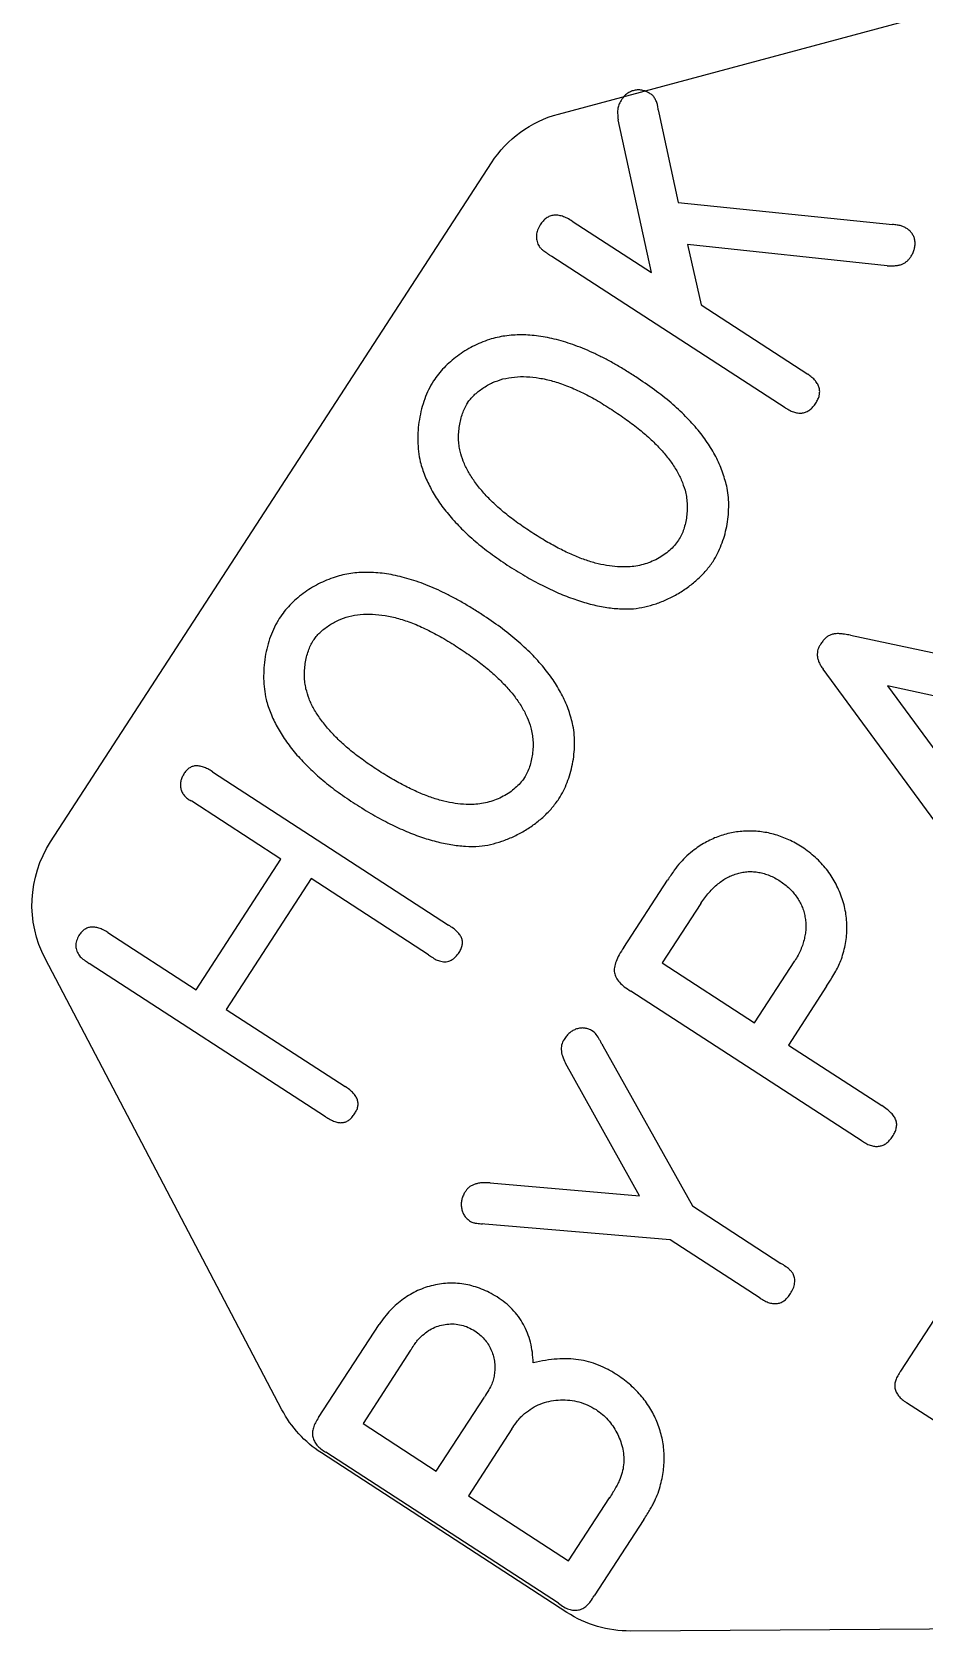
# Model space of a CAD drawing. Header units: millimetres. Extents: x -219 to 14, y 168 to 388.
# Drawn here: x -87.78 to -74.95, y 202.09 to 225.09 of the extents above; entities that cross this region are included whole.
import ezdxf

# ---------------------------------------------------------------- set-up
doc = ezdxf.new("R2010")
doc.units = ezdxf.units.MM
doc.layers.get('0').update_dxf_attribs({"linetype": 'CONTINUOUS'})

msp = doc.modelspace()

# ---------------------------------------------------------------- linework, layer by layer
for p, q in [((-78.869, 221.628), (-79.349, 223.825)), ((-78.773, 223.968), (-78.764, 223.928)), ((-78.764, 223.928), (-78.485, 222.639)), ((-78.485, 222.639), (-75.402, 222.32)), ((-80.008, 222.368), (-78.869, 221.628)), ((-75.48, 221.728), (-78.349, 222.035)), ((-78.349, 222.035), (-78.155, 221.165)), ((-76.944, 219.683), (-80.302, 221.862)), ((-78.155, 221.165), (-76.62, 220.168)), ((-82.005, 220.071), (-82.005, 220.07)), ((-81.516, 219.754), (-81.516, 219.753)), ((-84.223, 216.655), (-84.223, 216.654)), ((-76.007, 216.414), (-71.817, 215.52)), ((-83.734, 216.338), (-83.734, 216.337)), ((-73.859, 212.465), (-76.401, 215.925)), ((-85.184, 214.451), (-81.79, 212.246)), ((-85.479, 214.026), (-85.492, 214.033)), ((-84.199, 213.194), (-85.479, 214.026)), ((-85.42, 211.314), (-84.199, 213.194)), ((-83.765, 212.913), (-84.986, 211.033)), ((-82.077, 211.817), (-83.765, 212.913)), ((-79.267, 211.924), (-78.637, 212.892)), ((-78.161, 212.557), (-78.717, 211.701)), ((-86.687, 212.137), (-85.42, 211.314)), ((-83.556, 209.487), (-86.956, 211.694)), ((-78.717, 211.701), (-77.388, 210.838)), ((-77.388, 210.838), (-76.808, 211.73)), ((-76.351, 211.365), (-76.899, 210.52)), ((-75.838, 209.136), (-79.164, 211.295)), ((-84.986, 211.033), (-83.274, 209.921)), ((-79.581, 210.531), (-79.571, 210.507)), ((-79.571, 210.507), (-78.281, 208.207)), ((-76.899, 210.52), (-75.555, 209.648)), ((-79.043, 208.349), (-80.106, 210.261)), ((-81.191, 208.538), (-79.043, 208.349)), ((-78.281, 208.207), (-77.008, 207.38)), ((-81.268, 207.945), (-81.3, 207.948)), ((-78.599, 207.718), (-81.268, 207.945)), ((-77.308, 206.879), (-78.599, 207.718)), ((-75.284, 205.829), (-74.234, 207.444)), ((-83.657, 205.163), (-82.787, 206.501)), ((-82.334, 206.13), (-83.018, 205.077)), ((-81.964, 204.393), (-81.273, 205.457)), ((-72.555, 203.659), (-75.2, 205.376)), ((-83.018, 205.077), (-81.964, 204.393)), ((-80.876, 204.998), (-81.502, 204.034)), ((-80.207, 202.491), (-83.553, 204.663)), ((-81.502, 204.034), (-80.063, 203.1)), ((-80.063, 203.1), (-79.472, 204.009)), ((-78.979, 203.698), (-79.694, 202.598))]:
    msp.add_line(p, q)
msp.add_lwpolyline([(-71.285, 202.142), (-79.17, 202.092, -0.146594), (-80.086, 202.36), (-83.618, 204.654, -0.128591), (-84.185, 205.275), (-87.59, 211.763, -0.271179), (-87.513, 213.44), (-81.17, 223.209, -0.185236), (-80.207, 223.909), (-71.576, 226.226, -0.212661), (-70.241, 226.014), (-66.209, 223.397, -0.185236), (-65.509, 222.434), (-63.276, 214.114, -0.212661), (-63.487, 212.778), (-69.902, 202.899, -0.2523)], format="xyb", close=True)
msp.add_lwpolyline([(-75.473, 215.686), (-74.07, 213.777), (-73.158, 215.181)], close=True)
for points, knots in [([(-78.897, 224.209), (-78.915, 224.218), (-78.95, 224.237), (-79.007, 224.254), (-79.063, 224.259), (-79.119, 224.251), (-79.172, 224.232), (-79.22, 224.204), (-79.263, 224.168), (-79.285, 224.137), (-79.296, 224.121)], [0, 0, 0, 0, 0.135992, 0.262785, 0.38568, 0.508513, 0.63054, 0.749346, 0.871185, 1, 1, 1, 1]), ([(-79.296, 224.121), (-79.31, 224.099), (-79.334, 224.059), (-79.355, 223.99), (-79.358, 223.912), (-79.352, 223.857), (-79.349, 223.825)], [0, 0, 0, 0, 0.243925, 0.455944, 0.693288, 1, 1, 1, 1]), ([(-78.781, 224.032), (-78.786, 224.052), (-78.796, 224.089), (-78.822, 224.139), (-78.854, 224.181), (-78.882, 224.199), (-78.897, 224.209)], [0, 0, 0, 0, 0.2784406, 0.534686, 0.7679194, 1, 1, 1, 1]), ([(-78.773, 223.968), (-78.774, 223.982), (-78.776, 224.003), (-78.78, 224.025), (-78.781, 224.032)], [0, 0, 0, 0, 0.652744, 1, 1, 1, 1]), ([(-80.008, 222.368), (-80.032, 222.383), (-80.077, 222.411), (-80.148, 222.439), (-80.213, 222.456), (-80.275, 222.456), (-80.333, 222.443), (-80.384, 222.414), (-80.431, 222.37), (-80.456, 222.334), (-80.469, 222.315)], [0, 0, 0, 0, 0.159605, 0.300745, 0.425525, 0.538138, 0.644303, 0.753647, 0.868925, 1, 1, 1, 1]), ([(-80.469, 222.315), (-80.483, 222.29), (-80.509, 222.244), (-80.527, 222.168), (-80.523, 222.092), (-80.505, 222.046), (-80.496, 222.022)], [0, 0, 0, 0, 0.272628, 0.518129, 0.754978, 1, 1, 1, 1]), ([(-75.187, 222.256), (-75.201, 222.265), (-75.23, 222.284), (-75.281, 222.302), (-75.339, 222.315), (-75.38, 222.318), (-75.402, 222.32)], [0, 0, 0, 0, 0.2175182, 0.4537411, 0.7144675, 1, 1, 1, 1]), ([(-75.132, 221.866), (-75.122, 221.884), (-75.102, 221.917), (-75.085, 221.972), (-75.076, 222.027), (-75.078, 222.082), (-75.089, 222.135), (-75.113, 222.181), (-75.144, 222.224), (-75.172, 222.246), (-75.187, 222.256)], [0, 0, 0, 0, 0.1387476, 0.2671998, 0.3930612, 0.519184, 0.6401513, 0.7578984, 0.8750142, 1, 1, 1, 1]), ([(-80.496, 222.022), (-80.489, 222.012), (-80.473, 221.989), (-80.445, 221.963), (-80.417, 221.94), (-80.385, 221.919), (-80.347, 221.891), (-80.317, 221.872), (-80.302, 221.862)], [0, 0, 0, 0, 0.150863, 0.328376, 0.442162, 0.587682, 0.777764, 1, 1, 1, 1]), ([(-75.48, 221.728), (-75.458, 221.727), (-75.417, 221.725), (-75.359, 221.728), (-75.308, 221.735), (-75.264, 221.749), (-75.225, 221.768), (-75.191, 221.795), (-75.158, 221.827), (-75.141, 221.852), (-75.132, 221.866)], [0, 0, 0, 0, 0.164891, 0.309339, 0.437674, 0.551687, 0.657342, 0.767042, 0.878229, 1, 1, 1, 1]), ([(-81.201, 220.667), (-81.242, 220.652), (-81.324, 220.623), (-81.442, 220.568), (-81.555, 220.503), (-81.662, 220.43), (-81.762, 220.35), (-81.853, 220.263), (-81.935, 220.171), (-81.981, 220.104), (-82.005, 220.07)], [0, 0, 0, 0, 0.128897, 0.256024, 0.383031, 0.510763, 0.636864, 0.759967, 0.880017, 1, 1, 1, 1]), ([(-79.093, 220.128), (-79.144, 220.16), (-79.243, 220.224), (-79.392, 220.313), (-79.54, 220.392), (-79.683, 220.464), (-79.825, 220.527), (-79.964, 220.581), (-80.1, 220.628), (-80.234, 220.666), (-80.364, 220.696), (-80.491, 220.717), (-80.616, 220.73), (-80.739, 220.735), (-80.859, 220.731), (-80.976, 220.718), (-81.09, 220.698), (-81.164, 220.677), (-81.201, 220.667)], [0, 0, 0, 0, 0.080424, 0.157711, 0.231972, 0.303725, 0.372685, 0.438908, 0.502962, 0.564675, 0.624091, 0.681389, 0.737383, 0.791688, 0.84518, 0.897488, 0.948885, 1, 1, 1, 1]), ([(-81.516, 219.754), (-81.502, 219.773), (-81.474, 219.813), (-81.422, 219.867), (-81.363, 219.919), (-81.275, 219.982), (-81.158, 220.051), (-81.056, 220.083), (-81.006, 220.099)], [0, 0, 0, 0, 0.11376, 0.2332176, 0.3567994, 0.4880898, 0.7495311, 1, 1, 1, 1]), ([(-81.006, 220.099), (-80.95, 220.11), (-80.838, 220.133), (-80.662, 220.135), (-80.478, 220.115), (-80.285, 220.072), (-80.085, 220.003), (-79.876, 219.911), (-79.658, 219.797), (-79.515, 219.706), (-79.44, 219.658)], [0, 0, 0, 0, 0.1008649, 0.2051401, 0.3147537, 0.4327349, 0.5589265, 0.6946525, 0.8414737, 1, 1, 1, 1]), ([(-77.78, 218.53), (-77.799, 218.602), (-77.836, 218.748), (-77.928, 218.96), (-78.048, 219.168), (-78.2, 219.369), (-78.379, 219.568), (-78.59, 219.761), (-78.828, 219.95), (-79.003, 220.067), (-79.093, 220.128)], [0, 0, 0, 0, 0.104917, 0.212948, 0.325254, 0.443443, 0.569143, 0.703178, 0.846557, 1, 1, 1, 1]), ([(-76.506, 219.75), (-76.495, 219.769), (-76.472, 219.804), (-76.454, 219.862), (-76.447, 219.918), (-76.455, 219.973), (-76.477, 220.025), (-76.512, 220.077), (-76.561, 220.125), (-76.6, 220.153), (-76.62, 220.168)], [0, 0, 0, 0, 0.133156, 0.25354, 0.364978, 0.472416, 0.585886, 0.707765, 0.845834, 1, 1, 1, 1]), ([(-82.005, 220.071), (-82.029, 220.03), (-82.077, 219.946), (-82.135, 219.811), (-82.178, 219.668), (-82.211, 219.517), (-82.229, 219.363), (-82.232, 219.208), (-82.223, 219.056), (-82.205, 218.956), (-82.196, 218.907)], [0, 0, 0, 0, 0.1189, 0.238815, 0.363412, 0.491768, 0.621792, 0.748494, 0.874822, 1, 1, 1, 1]), ([(-81.621, 219.059), (-81.627, 219.088), (-81.639, 219.146), (-81.646, 219.237), (-81.642, 219.33), (-81.633, 219.424), (-81.614, 219.516), (-81.589, 219.602), (-81.557, 219.681), (-81.529, 219.729), (-81.516, 219.753)], [0, 0, 0, 0, 0.1233618, 0.2497174, 0.3786496, 0.5115988, 0.6437699, 0.7690295, 0.8867656, 1, 1, 1, 1]), ([(-79.44, 219.658), (-79.369, 219.61), (-79.232, 219.519), (-79.042, 219.375), (-78.876, 219.231), (-78.734, 219.088), (-78.614, 218.944), (-78.514, 218.799), (-78.437, 218.651), (-78.402, 218.549), (-78.385, 218.5)], [0, 0, 0, 0, 0.161174, 0.309864, 0.446677, 0.572217, 0.688558, 0.797887, 0.901397, 1, 1, 1, 1]), ([(-76.944, 219.683), (-76.921, 219.67), (-76.88, 219.644), (-76.814, 219.619), (-76.753, 219.607), (-76.695, 219.609), (-76.64, 219.624), (-76.59, 219.654), (-76.544, 219.696), (-76.519, 219.732), (-76.506, 219.75)], [0, 0, 0, 0, 0.154562, 0.289527, 0.412412, 0.524495, 0.632383, 0.744042, 0.865647, 1, 1, 1, 1]), ([(-80.614, 217.905), (-80.681, 217.951), (-80.812, 218.04), (-80.994, 218.18), (-81.155, 218.325), (-81.295, 218.471), (-81.413, 218.618), (-81.508, 218.765), (-81.579, 218.911), (-81.607, 219.011), (-81.621, 219.059)], [0, 0, 0, 0, 0.156125, 0.302877, 0.440322, 0.56978, 0.690666, 0.801587, 0.904038, 1, 1, 1, 1]), ([(-82.196, 218.907), (-82.175, 218.84), (-82.133, 218.704), (-82.038, 218.508), (-81.918, 218.314), (-81.771, 218.125), (-81.599, 217.94), (-81.404, 217.76), (-81.184, 217.586), (-81.025, 217.478), (-80.944, 217.423)], [0, 0, 0, 0, 0.105705, 0.215134, 0.329018, 0.449631, 0.576639, 0.710541, 0.851416, 1, 1, 1, 1]), ([(-78.385, 218.5), (-78.378, 218.469), (-78.365, 218.408), (-78.355, 218.314), (-78.354, 218.218), (-78.362, 218.121), (-78.379, 218.028), (-78.403, 217.939), (-78.436, 217.856), (-78.465, 217.806), (-78.48, 217.781)], [0, 0, 0, 0, 0.125983, 0.2526, 0.38207, 0.513681, 0.642442, 0.765615, 0.88507, 1, 1, 1, 1]), ([(-77.983, 217.476), (-77.96, 217.513), (-77.915, 217.588), (-77.863, 217.712), (-77.817, 217.841), (-77.786, 217.977), (-77.763, 218.116), (-77.757, 218.256), (-77.759, 218.394), (-77.773, 218.485), (-77.78, 218.53)], [0, 0, 0, 0, 0.118981, 0.240318, 0.364646, 0.49276, 0.622125, 0.749523, 0.874592, 1, 1, 1, 1]), ([(-79.204, 217.396), (-79.255, 217.396), (-79.359, 217.394), (-79.518, 217.415), (-79.682, 217.45), (-79.853, 217.505), (-80.031, 217.578), (-80.217, 217.669), (-80.414, 217.779), (-80.546, 217.862), (-80.614, 217.905)], [0, 0, 0, 0, 0.100044, 0.204357, 0.314658, 0.431428, 0.557026, 0.692898, 0.840874, 1, 1, 1, 1]), ([(-78.48, 217.781), (-78.499, 217.754), (-78.537, 217.7), (-78.61, 217.631), (-78.691, 217.566), (-78.784, 217.511), (-78.883, 217.464), (-78.987, 217.43), (-79.094, 217.405), (-79.167, 217.399), (-79.204, 217.396)], [0, 0, 0, 0, 0.1163041, 0.233863, 0.354988, 0.4825245, 0.6122684, 0.7403988, 0.8694149, 1, 1, 1, 1]), ([(-80.944, 217.423), (-80.86, 217.37), (-80.696, 217.267), (-80.449, 217.133), (-80.21, 217.02), (-79.979, 216.929), (-79.756, 216.86), (-79.54, 216.815), (-79.332, 216.79), (-79.196, 216.792), (-79.13, 216.794)], [0, 0, 0, 0, 0.153124, 0.297158, 0.432037, 0.559346, 0.678717, 0.790963, 0.898004, 1, 1, 1, 1]), ([(-79.13, 216.794), (-79.075, 216.801), (-78.964, 216.816), (-78.801, 216.865), (-78.639, 216.929), (-78.481, 217.012), (-78.333, 217.11), (-78.199, 217.221), (-78.08, 217.341), (-78.015, 217.431), (-77.983, 217.476)], [0, 0, 0, 0, 0.121113, 0.243963, 0.369981, 0.501105, 0.632263, 0.757497, 0.880131, 1, 1, 1, 1]), ([(-83.419, 217.251), (-83.46, 217.236), (-83.542, 217.207), (-83.66, 217.152), (-83.773, 217.088), (-83.88, 217.015), (-83.98, 216.934), (-84.071, 216.848), (-84.153, 216.755), (-84.199, 216.688), (-84.223, 216.654)], [0, 0, 0, 0, 0.128897, 0.256024, 0.383031, 0.510763, 0.636864, 0.759967, 0.880017, 1, 1, 1, 1]), ([(-81.311, 216.712), (-81.361, 216.744), (-81.461, 216.808), (-81.61, 216.897), (-81.757, 216.976), (-81.901, 217.048), (-82.043, 217.111), (-82.182, 217.165), (-82.318, 217.213), (-82.451, 217.25), (-82.582, 217.28), (-82.709, 217.301), (-82.834, 217.314), (-82.957, 217.319), (-83.077, 217.315), (-83.194, 217.303), (-83.308, 217.283), (-83.382, 217.262), (-83.419, 217.251)], [0, 0, 0, 0, 0.080424, 0.157711, 0.231972, 0.303725, 0.372685, 0.438908, 0.502962, 0.564675, 0.624091, 0.681389, 0.737383, 0.791688, 0.84518, 0.897488, 0.948885, 1, 1, 1, 1]), ([(-84.223, 216.655), (-84.247, 216.614), (-84.295, 216.531), (-84.353, 216.396), (-84.396, 216.252), (-84.429, 216.101), (-84.446, 215.947), (-84.45, 215.793), (-84.441, 215.64), (-84.423, 215.541), (-84.414, 215.491)], [0, 0, 0, 0, 0.1189, 0.238815, 0.363412, 0.491768, 0.621792, 0.748494, 0.874822, 1, 1, 1, 1]), ([(-83.734, 216.338), (-83.72, 216.357), (-83.692, 216.397), (-83.64, 216.451), (-83.581, 216.504), (-83.493, 216.566), (-83.376, 216.635), (-83.274, 216.668), (-83.223, 216.684)], [0, 0, 0, 0, 0.11376, 0.2332176, 0.3567994, 0.4880898, 0.7495311, 1, 1, 1, 1]), ([(-83.223, 216.684), (-83.168, 216.695), (-83.056, 216.717), (-82.88, 216.719), (-82.696, 216.7), (-82.503, 216.656), (-82.302, 216.588), (-82.094, 216.495), (-81.876, 216.381), (-81.733, 216.29), (-81.658, 216.243)], [0, 0, 0, 0, 0.1008649, 0.2051401, 0.3147537, 0.4327349, 0.5589265, 0.6946525, 0.8414737, 1, 1, 1, 1]), ([(-79.998, 215.115), (-80.017, 215.187), (-80.054, 215.333), (-80.145, 215.545), (-80.266, 215.752), (-80.418, 215.954), (-80.597, 216.152), (-80.807, 216.345), (-81.046, 216.535), (-81.22, 216.652), (-81.311, 216.712)], [0, 0, 0, 0, 0.104917, 0.212948, 0.325254, 0.443443, 0.569143, 0.703178, 0.846557, 1, 1, 1, 1]), ([(-76.007, 216.414), (-76.035, 216.419), (-76.087, 216.429), (-76.16, 216.437), (-76.223, 216.436), (-76.276, 216.426), (-76.322, 216.408), (-76.362, 216.377), (-76.4, 216.338), (-76.42, 216.307), (-76.431, 216.291)], [0, 0, 0, 0, 0.1782, 0.330029, 0.459111, 0.5663, 0.664595, 0.76729, 0.87824, 1, 1, 1, 1]), ([(-83.839, 215.643), (-83.845, 215.672), (-83.856, 215.731), (-83.864, 215.821), (-83.86, 215.914), (-83.851, 216.008), (-83.832, 216.1), (-83.807, 216.186), (-83.775, 216.265), (-83.747, 216.313), (-83.734, 216.337)], [0, 0, 0, 0, 0.123362, 0.249717, 0.37865, 0.511599, 0.64377, 0.76903, 0.886766, 1, 1, 1, 1]), ([(-81.658, 216.243), (-81.587, 216.195), (-81.45, 216.103), (-81.259, 215.959), (-81.094, 215.816), (-80.952, 215.672), (-80.832, 215.528), (-80.732, 215.383), (-80.655, 215.236), (-80.62, 215.134), (-80.603, 215.084)], [0, 0, 0, 0, 0.161174, 0.309864, 0.446677, 0.572217, 0.688558, 0.797887, 0.901397, 1, 1, 1, 1]), ([(-76.431, 216.291), (-76.44, 216.277), (-76.458, 216.252), (-76.475, 216.209), (-76.484, 216.165), (-76.485, 216.12), (-76.477, 216.072), (-76.46, 216.024), (-76.434, 215.974), (-76.413, 215.942), (-76.401, 215.925)], [0, 0, 0, 0, 0.1216, 0.234761, 0.346222, 0.458938, 0.577979, 0.706875, 0.847112, 1, 1, 1, 1]), ([(-84.414, 215.491), (-84.393, 215.424), (-84.351, 215.288), (-84.256, 215.092), (-84.136, 214.898), (-83.989, 214.709), (-83.817, 214.525), (-83.621, 214.344), (-83.402, 214.17), (-83.243, 214.063), (-83.162, 214.008)], [0, 0, 0, 0, 0.105705, 0.215134, 0.329018, 0.449631, 0.576639, 0.710541, 0.851416, 1, 1, 1, 1]), ([(-82.832, 214.49), (-82.899, 214.535), (-83.03, 214.624), (-83.212, 214.765), (-83.373, 214.909), (-83.512, 215.056), (-83.631, 215.202), (-83.726, 215.349), (-83.797, 215.495), (-83.825, 215.595), (-83.839, 215.643)], [0, 0, 0, 0, 0.156125, 0.302877, 0.440322, 0.56978, 0.690666, 0.801587, 0.904038, 1, 1, 1, 1]), ([(-80.603, 215.084), (-80.596, 215.053), (-80.583, 214.992), (-80.573, 214.898), (-80.571, 214.802), (-80.58, 214.705), (-80.597, 214.612), (-80.62, 214.523), (-80.654, 214.44), (-80.683, 214.39), (-80.698, 214.366)], [0, 0, 0, 0, 0.125983, 0.2526, 0.38207, 0.513681, 0.642442, 0.765615, 0.88507, 1, 1, 1, 1]), ([(-80.201, 214.06), (-80.178, 214.097), (-80.133, 214.173), (-80.081, 214.296), (-80.035, 214.425), (-80.004, 214.561), (-79.981, 214.7), (-79.975, 214.84), (-79.977, 214.979), (-79.991, 215.069), (-79.998, 215.115)], [0, 0, 0, 0, 0.118981, 0.240318, 0.364646, 0.49276, 0.622125, 0.749523, 0.874592, 1, 1, 1, 1]), ([(-85.598, 214.415), (-85.608, 214.398), (-85.627, 214.364), (-85.643, 214.31), (-85.647, 214.256), (-85.64, 214.201), (-85.62, 214.15), (-85.588, 214.104), (-85.545, 214.063), (-85.51, 214.043), (-85.492, 214.033)], [0, 0, 0, 0, 0.13216, 0.252648, 0.371311, 0.491779, 0.611926, 0.732755, 0.859457, 1, 1, 1, 1]), ([(-85.184, 214.451), (-85.207, 214.465), (-85.249, 214.49), (-85.312, 214.518), (-85.372, 214.534), (-85.427, 214.538), (-85.478, 214.526), (-85.524, 214.501), (-85.566, 214.464), (-85.587, 214.432), (-85.598, 214.415)], [0, 0, 0, 0, 0.163541, 0.307274, 0.434306, 0.548884, 0.653704, 0.759488, 0.873096, 1, 1, 1, 1]), ([(-81.422, 213.981), (-81.473, 213.98), (-81.577, 213.978), (-81.736, 213.999), (-81.9, 214.035), (-82.071, 214.09), (-82.248, 214.163), (-82.435, 214.254), (-82.632, 214.363), (-82.764, 214.447), (-82.832, 214.49)], [0, 0, 0, 0, 0.100044, 0.204357, 0.314658, 0.431428, 0.557026, 0.692898, 0.840874, 1, 1, 1, 1]), ([(-80.698, 214.366), (-80.717, 214.339), (-80.755, 214.284), (-80.828, 214.215), (-80.909, 214.15), (-81.001, 214.095), (-81.1, 214.049), (-81.205, 214.014), (-81.312, 213.99), (-81.385, 213.984), (-81.422, 213.981)], [0, 0, 0, 0, 0.116304, 0.233863, 0.354988, 0.482525, 0.612268, 0.740399, 0.869415, 1, 1, 1, 1]), ([(-83.162, 214.008), (-83.078, 213.955), (-82.914, 213.852), (-82.667, 213.717), (-82.428, 213.604), (-82.197, 213.513), (-81.974, 213.445), (-81.758, 213.4), (-81.55, 213.374), (-81.414, 213.377), (-81.347, 213.378)], [0, 0, 0, 0, 0.153124, 0.297158, 0.432037, 0.559346, 0.678717, 0.790963, 0.898004, 1, 1, 1, 1]), ([(-81.347, 213.378), (-81.292, 213.385), (-81.182, 213.401), (-81.019, 213.449), (-80.857, 213.514), (-80.699, 213.597), (-80.551, 213.694), (-80.417, 213.806), (-80.298, 213.925), (-80.233, 214.016), (-80.201, 214.06)], [0, 0, 0, 0, 0.121113, 0.243963, 0.369981, 0.501105, 0.632263, 0.757497, 0.880131, 1, 1, 1, 1]), ([(-76.702, 213.367), (-76.734, 213.387), (-76.795, 213.425), (-76.892, 213.471), (-76.988, 213.513), (-77.087, 213.544), (-77.186, 213.571), (-77.287, 213.587), (-77.389, 213.597), (-77.492, 213.597), (-77.595, 213.591), (-77.695, 213.577), (-77.794, 213.556), (-77.891, 213.525), (-77.985, 213.489), (-78.077, 213.442), (-78.168, 213.391), (-78.225, 213.349), (-78.254, 213.328)], [0, 0, 0, 0, 0.0663873, 0.1306802, 0.1942878, 0.2565516, 0.3187042, 0.3803351, 0.4419005, 0.5043369, 0.5668349, 0.6274945, 0.6884354, 0.7496407, 0.8105438, 0.8725354, 0.935755, 1, 1, 1, 1]), ([(-78.254, 213.328), (-78.289, 213.3), (-78.359, 213.244), (-78.456, 213.145), (-78.548, 213.027), (-78.606, 212.939), (-78.637, 212.892)], [0, 0, 0, 0, 0.233429, 0.461202, 0.708246, 1, 1, 1, 1]), ([(-76.137, 211.757), (-76.125, 211.794), (-76.101, 211.868), (-76.076, 211.981), (-76.061, 212.093), (-76.055, 212.205), (-76.061, 212.317), (-76.074, 212.428), (-76.098, 212.539), (-76.132, 212.648), (-76.175, 212.755), (-76.225, 212.858), (-76.283, 212.956), (-76.351, 213.049), (-76.427, 213.136), (-76.511, 213.219), (-76.602, 213.297), (-76.669, 213.344), (-76.702, 213.367)], [0, 0, 0, 0, 0.063812, 0.126203, 0.18775, 0.248413, 0.308698, 0.369177, 0.430621, 0.493096, 0.555841, 0.617552, 0.679581, 0.741648, 0.804235, 0.867923, 0.933075, 1, 1, 1, 1]), ([(-78.161, 212.557), (-78.142, 212.585), (-78.104, 212.638), (-78.043, 212.713), (-77.981, 212.779), (-77.915, 212.837), (-77.848, 212.888), (-77.777, 212.93), (-77.704, 212.963), (-77.63, 212.989), (-77.554, 213.006), (-77.478, 213.015), (-77.402, 213.014), (-77.325, 213.005), (-77.249, 212.985), (-77.171, 212.96), (-77.095, 212.923), (-77.045, 212.893), (-77.02, 212.878)], [0, 0, 0, 0, 0.075225, 0.14701, 0.214898, 0.280258, 0.343138, 0.403888, 0.463927, 0.52242, 0.580489, 0.637187, 0.694459, 0.751777, 0.81027, 0.870392, 0.933887, 1, 1, 1, 1]), ([(-77.02, 212.878), (-76.996, 212.861), (-76.949, 212.828), (-76.884, 212.773), (-76.828, 212.712), (-76.778, 212.65), (-76.737, 212.584), (-76.704, 212.514), (-76.676, 212.441), (-76.66, 212.365), (-76.649, 212.287), (-76.647, 212.208), (-76.654, 212.13), (-76.669, 212.05), (-76.691, 211.97), (-76.722, 211.89), (-76.76, 211.809), (-76.792, 211.757), (-76.808, 211.73)], [0, 0, 0, 0, 0.0674067, 0.1321446, 0.1949625, 0.2553402, 0.3141459, 0.37279, 0.4314758, 0.4912419, 0.5511616, 0.6108457, 0.6710507, 0.732084, 0.7951936, 0.8608845, 0.9287258, 1, 1, 1, 1]), ([(-87.105, 212.095), (-87.118, 212.069), (-87.143, 212.022), (-87.154, 211.943), (-87.139, 211.867), (-87.111, 211.824), (-87.096, 211.802)], [0, 0, 0, 0, 0.275603, 0.514811, 0.74911, 1, 1, 1, 1]), ([(-86.687, 212.137), (-86.709, 212.15), (-86.751, 212.175), (-86.815, 212.201), (-86.875, 212.216), (-86.93, 212.217), (-86.982, 212.206), (-87.03, 212.181), (-87.071, 212.144), (-87.093, 212.112), (-87.105, 212.095)], [0, 0, 0, 0, 0.1610737, 0.3051715, 0.4305372, 0.5440707, 0.6516268, 0.7600327, 0.8733235, 1, 1, 1, 1]), ([(-81.643, 211.838), (-81.632, 211.857), (-81.611, 211.892), (-81.591, 211.947), (-81.586, 212), (-81.596, 212.052), (-81.623, 212.101), (-81.663, 212.151), (-81.721, 212.199), (-81.766, 212.23), (-81.79, 212.246)], [0, 0, 0, 0, 0.128809, 0.242143, 0.346207, 0.445773, 0.553591, 0.678127, 0.826451, 1, 1, 1, 1]), ([(-82.077, 211.817), (-82.057, 211.804), (-82.024, 211.783), (-81.983, 211.755), (-81.95, 211.74), (-81.93, 211.733), (-81.919, 211.73)], [0, 0, 0, 0, 0.398028, 0.64728, 0.818684, 1, 1, 1, 1]), ([(-81.919, 211.73), (-81.893, 211.724), (-81.843, 211.711), (-81.766, 211.728), (-81.696, 211.771), (-81.662, 211.815), (-81.643, 211.838)], [0, 0, 0, 0, 0.248744, 0.478059, 0.72074, 1, 1, 1, 1]), ([(-79.267, 211.924), (-79.291, 211.889), (-79.333, 211.824), (-79.38, 211.727), (-79.405, 211.64), (-79.407, 211.56), (-79.379, 211.487), (-79.33, 211.419), (-79.257, 211.353), (-79.197, 211.315), (-79.164, 211.295)], [0, 0, 0, 0, 0.166366, 0.305006, 0.421258, 0.519485, 0.61456, 0.722085, 0.849158, 1, 1, 1, 1]), ([(-87.096, 211.802), (-87.089, 211.794), (-87.074, 211.777), (-87.045, 211.753), (-87.005, 211.727), (-86.975, 211.707), (-86.956, 211.694)], [0, 0, 0, 0, 0.1960223, 0.3821913, 0.6247199, 1, 1, 1, 1]), ([(-76.351, 211.365), (-76.325, 211.405), (-76.279, 211.476), (-76.219, 211.577), (-76.172, 211.667), (-76.148, 211.727), (-76.137, 211.757)], [0, 0, 0, 0, 0.31851, 0.568702, 0.787734, 1, 1, 1, 1]), ([(-79.721, 210.722), (-79.738, 210.732), (-79.77, 210.75), (-79.824, 210.763), (-79.879, 210.767), (-79.933, 210.756), (-79.987, 210.736), (-80.035, 210.705), (-80.08, 210.666), (-80.104, 210.632), (-80.116, 210.615)], [0, 0, 0, 0, 0.126872, 0.245839, 0.362914, 0.484015, 0.609723, 0.733702, 0.862125, 1, 1, 1, 1]), ([(-79.615, 210.595), (-79.629, 210.622), (-79.656, 210.672), (-79.7, 210.706), (-79.721, 210.722)], [0, 0, 0, 0, 0.540897, 1, 1, 1, 1]), ([(-80.116, 210.615), (-80.131, 210.591), (-80.162, 210.543), (-80.171, 210.453), (-80.154, 210.356), (-80.123, 210.294), (-80.106, 210.261)], [0, 0, 0, 0, 0.2273912, 0.4508649, 0.7039281, 1, 1, 1, 1]), ([(-79.581, 210.531), (-79.588, 210.546), (-79.599, 210.568), (-79.611, 210.588), (-79.615, 210.595)], [0, 0, 0, 0, 0.684683, 1, 1, 1, 1]), ([(-83.142, 209.531), (-83.131, 209.548), (-83.109, 209.579), (-83.091, 209.632), (-83.088, 209.684), (-83.098, 209.735), (-83.122, 209.784), (-83.16, 209.833), (-83.212, 209.879), (-83.252, 209.907), (-83.274, 209.921)], [0, 0, 0, 0, 0.127294, 0.24078, 0.346965, 0.452181, 0.563496, 0.691718, 0.835995, 1, 1, 1, 1]), ([(-83.556, 209.487), (-83.534, 209.473), (-83.493, 209.446), (-83.428, 209.42), (-83.369, 209.403), (-83.314, 209.402), (-83.262, 209.414), (-83.216, 209.441), (-83.174, 209.48), (-83.153, 209.513), (-83.142, 209.531)], [0, 0, 0, 0, 0.162575, 0.305328, 0.431169, 0.542154, 0.647528, 0.756058, 0.870121, 1, 1, 1, 1]), ([(-75.403, 209.205), (-75.39, 209.226), (-75.366, 209.264), (-75.346, 209.325), (-75.338, 209.383), (-75.349, 209.439), (-75.378, 209.492), (-75.421, 209.546), (-75.482, 209.598), (-75.53, 209.63), (-75.555, 209.648)], [0, 0, 0, 0, 0.134158, 0.249005, 0.352783, 0.451535, 0.558004, 0.683286, 0.828158, 1, 1, 1, 1]), ([(-75.838, 209.136), (-75.816, 209.123), (-75.774, 209.098), (-75.709, 209.072), (-75.647, 209.06), (-75.59, 209.063), (-75.536, 209.078), (-75.486, 209.108), (-75.441, 209.151), (-75.416, 209.186), (-75.403, 209.205)], [0, 0, 0, 0, 0.154019, 0.29141, 0.412809, 0.523599, 0.631833, 0.743852, 0.865353, 1, 1, 1, 1]), ([(-81.554, 208.4), (-81.564, 208.383), (-81.583, 208.348), (-81.6, 208.292), (-81.608, 208.235), (-81.604, 208.177), (-81.589, 208.123), (-81.566, 208.071), (-81.53, 208.028), (-81.5, 208.004), (-81.485, 207.992)], [0, 0, 0, 0, 0.132796, 0.258293, 0.382484, 0.508778, 0.632443, 0.751123, 0.873627, 1, 1, 1, 1]), ([(-81.191, 208.538), (-81.213, 208.539), (-81.255, 208.541), (-81.315, 208.539), (-81.369, 208.53), (-81.418, 208.516), (-81.461, 208.496), (-81.499, 208.471), (-81.53, 208.438), (-81.546, 208.413), (-81.554, 208.4)], [0, 0, 0, 0, 0.159728, 0.306464, 0.438866, 0.560897, 0.675132, 0.783553, 0.89021, 1, 1, 1, 1]), ([(-81.485, 207.992), (-81.475, 207.986), (-81.457, 207.973), (-81.43, 207.964), (-81.404, 207.959), (-81.376, 207.957), (-81.341, 207.951), (-81.314, 207.949), (-81.3, 207.948)], [0, 0, 0, 0, 0.180621, 0.344202, 0.441827, 0.584311, 0.771976, 1, 1, 1, 1]), ([(-76.832, 207.231), (-76.84, 207.242), (-76.857, 207.265), (-76.892, 207.299), (-76.943, 207.338), (-76.984, 207.364), (-77.008, 207.38)], [0, 0, 0, 0, 0.173247, 0.367321, 0.628894, 1, 1, 1, 1]), ([(-76.87, 206.946), (-76.855, 206.97), (-76.827, 207.017), (-76.807, 207.094), (-76.805, 207.169), (-76.823, 207.211), (-76.832, 207.231)], [0, 0, 0, 0, 0.276332, 0.541003, 0.786338, 1, 1, 1, 1]), ([(-81.091, 206.897), (-81.128, 206.918), (-81.2, 206.961), (-81.313, 207.012), (-81.426, 207.051), (-81.541, 207.078), (-81.657, 207.093), (-81.773, 207.096), (-81.891, 207.087), (-82.008, 207.065), (-82.123, 207.033), (-82.234, 206.989), (-82.339, 206.934), (-82.44, 206.87), (-82.535, 206.793), (-82.626, 206.707), (-82.71, 206.608), (-82.761, 206.537), (-82.787, 206.501)], [0, 0, 0, 0, 0.0656672, 0.1292712, 0.1907949, 0.2514776, 0.3112794, 0.3708286, 0.430761, 0.492448, 0.5542435, 0.6152475, 0.6760773, 0.7375715, 0.800409, 0.8645007, 0.9311682, 1, 1, 1, 1]), ([(-80.569, 205.948), (-80.573, 205.999), (-80.579, 206.099), (-80.607, 206.243), (-80.651, 206.378), (-80.708, 206.503), (-80.782, 206.618), (-80.87, 206.722), (-80.973, 206.817), (-81.051, 206.87), (-81.091, 206.897)], [0, 0, 0, 0, 0.135811, 0.265483, 0.389379, 0.51051, 0.62995, 0.749404, 0.87281, 1, 1, 1, 1]), ([(-77.308, 206.879), (-77.285, 206.866), (-77.243, 206.839), (-77.177, 206.812), (-77.115, 206.8), (-77.056, 206.8), (-77.002, 206.817), (-76.952, 206.847), (-76.907, 206.891), (-76.883, 206.927), (-76.87, 206.946)], [0, 0, 0, 0, 0.155466, 0.29256, 0.414166, 0.525591, 0.633876, 0.743476, 0.865281, 1, 1, 1, 1]), ([(-82.334, 206.13), (-82.318, 206.154), (-82.291, 206.195), (-82.254, 206.25), (-82.219, 206.293), (-82.194, 206.315), (-82.181, 206.327)], [0, 0, 0, 0, 0.340016, 0.590445, 0.793003, 1, 1, 1, 1]), ([(-82.181, 206.327), (-82.154, 206.351), (-82.102, 206.399), (-82.011, 206.453), (-81.914, 206.489), (-81.811, 206.507), (-81.706, 206.512), (-81.603, 206.494), (-81.501, 206.463), (-81.44, 206.426), (-81.408, 206.408)], [0, 0, 0, 0, 0.128681, 0.251034, 0.374146, 0.498555, 0.623226, 0.746242, 0.870073, 1, 1, 1, 1]), ([(-81.408, 206.408), (-81.384, 206.391), (-81.335, 206.356), (-81.272, 206.293), (-81.22, 206.222), (-81.177, 206.144), (-81.145, 206.061), (-81.126, 205.974), (-81.12, 205.885), (-81.125, 205.825), (-81.127, 205.795)], [0, 0, 0, 0, 0.1272493, 0.2511843, 0.3744456, 0.4990255, 0.6239723, 0.7474108, 0.8720575, 1, 1, 1, 1]), ([(-79.356, 205.77), (-79.401, 205.799), (-79.49, 205.854), (-79.63, 205.919), (-79.773, 205.966), (-79.919, 205.996), (-80.07, 206.01), (-80.229, 206.005), (-80.397, 205.986), (-80.511, 205.961), (-80.569, 205.948)], [0, 0, 0, 0, 0.126502, 0.247629, 0.365751, 0.481467, 0.59963, 0.724371, 0.857897, 1, 1, 1, 1]), ([(-75.284, 205.829), (-75.299, 205.807), (-75.328, 205.767), (-75.357, 205.703), (-75.371, 205.642), (-75.369, 205.582), (-75.349, 205.525), (-75.314, 205.471), (-75.264, 205.42), (-75.222, 205.391), (-75.2, 205.376)], [0, 0, 0, 0, 0.145923, 0.274015, 0.386439, 0.493493, 0.603026, 0.718993, 0.850301, 1, 1, 1, 1]), ([(-81.127, 205.795), (-81.131, 205.77), (-81.138, 205.718), (-81.166, 205.639), (-81.213, 205.553), (-81.251, 205.492), (-81.273, 205.457)], [0, 0, 0, 0, 0.204341, 0.4182, 0.670963, 1, 1, 1, 1]), ([(-78.737, 204.2), (-78.728, 204.238), (-78.71, 204.313), (-78.693, 204.426), (-78.685, 204.539), (-78.686, 204.65), (-78.696, 204.759), (-78.716, 204.868), (-78.744, 204.974), (-78.78, 205.08), (-78.825, 205.182), (-78.878, 205.28), (-78.939, 205.374), (-79.006, 205.463), (-79.083, 205.547), (-79.166, 205.627), (-79.257, 205.702), (-79.322, 205.747), (-79.356, 205.77)], [0, 0, 0, 0, 0.064827, 0.12781, 0.190041, 0.251426, 0.31205, 0.372678, 0.433337, 0.495205, 0.557063, 0.619022, 0.679985, 0.742095, 0.804314, 0.868424, 0.932975, 1, 1, 1, 1]), ([(-80.666, 205.242), (-80.63, 205.267), (-80.559, 205.318), (-80.438, 205.371), (-80.311, 205.406), (-80.178, 205.418), (-80.043, 205.415), (-79.911, 205.389), (-79.784, 205.345), (-79.706, 205.3), (-79.667, 205.277)], [0, 0, 0, 0, 0.124045, 0.245568, 0.368576, 0.494864, 0.622125, 0.747201, 0.872184, 1, 1, 1, 1]), ([(-83.657, 205.163), (-83.673, 205.138), (-83.703, 205.091), (-83.734, 205.019), (-83.747, 204.949), (-83.744, 204.883), (-83.72, 204.821), (-83.682, 204.762), (-83.624, 204.708), (-83.578, 204.679), (-83.553, 204.663)], [0, 0, 0, 0, 0.148383, 0.278061, 0.393824, 0.500926, 0.609061, 0.723923, 0.853601, 1, 1, 1, 1]), ([(-80.876, 204.998), (-80.857, 205.027), (-80.823, 205.078), (-80.773, 205.145), (-80.722, 205.198), (-80.685, 205.227), (-80.666, 205.242)], [0, 0, 0, 0, 0.322645, 0.563922, 0.776816, 1, 1, 1, 1]), ([(-79.667, 205.277), (-79.636, 205.255), (-79.575, 205.211), (-79.493, 205.132), (-79.424, 205.042), (-79.366, 204.945), (-79.319, 204.841), (-79.286, 204.734), (-79.267, 204.623), (-79.267, 204.548), (-79.267, 204.511)], [0, 0, 0, 0, 0.126585, 0.250615, 0.375797, 0.502464, 0.628352, 0.751853, 0.87504, 1, 1, 1, 1]), ([(-79.267, 204.511), (-79.271, 204.473), (-79.281, 204.396), (-79.312, 204.301), (-79.347, 204.222), (-79.382, 204.156), (-79.424, 204.084), (-79.456, 204.035), (-79.472, 204.009)], [0, 0, 0, 0, 0.207057, 0.424674, 0.544125, 0.679589, 0.831455, 1, 1, 1, 1]), ([(-78.979, 203.698), (-78.962, 203.724), (-78.931, 203.771), (-78.889, 203.842), (-78.853, 203.904), (-78.813, 203.981), (-78.772, 204.078), (-78.749, 204.158), (-78.737, 204.2)], [0, 0, 0, 0, 0.161807, 0.306803, 0.437227, 0.55147, 0.769484, 1, 1, 1, 1]), ([(-80.207, 202.491), (-80.182, 202.472), (-80.135, 202.437), (-80.061, 202.403), (-79.989, 202.387), (-79.92, 202.392), (-79.855, 202.415), (-79.796, 202.459), (-79.74, 202.52), (-79.71, 202.571), (-79.694, 202.598)], [0, 0, 0, 0, 0.149106, 0.278762, 0.391647, 0.498437, 0.603918, 0.718935, 0.848851, 1, 1, 1, 1])]:
    msp.add_open_spline(points, degree=3, knots=knots)
msp.add_point((-79.472, 204.009))

doc.saveas('drawing.dxf')
